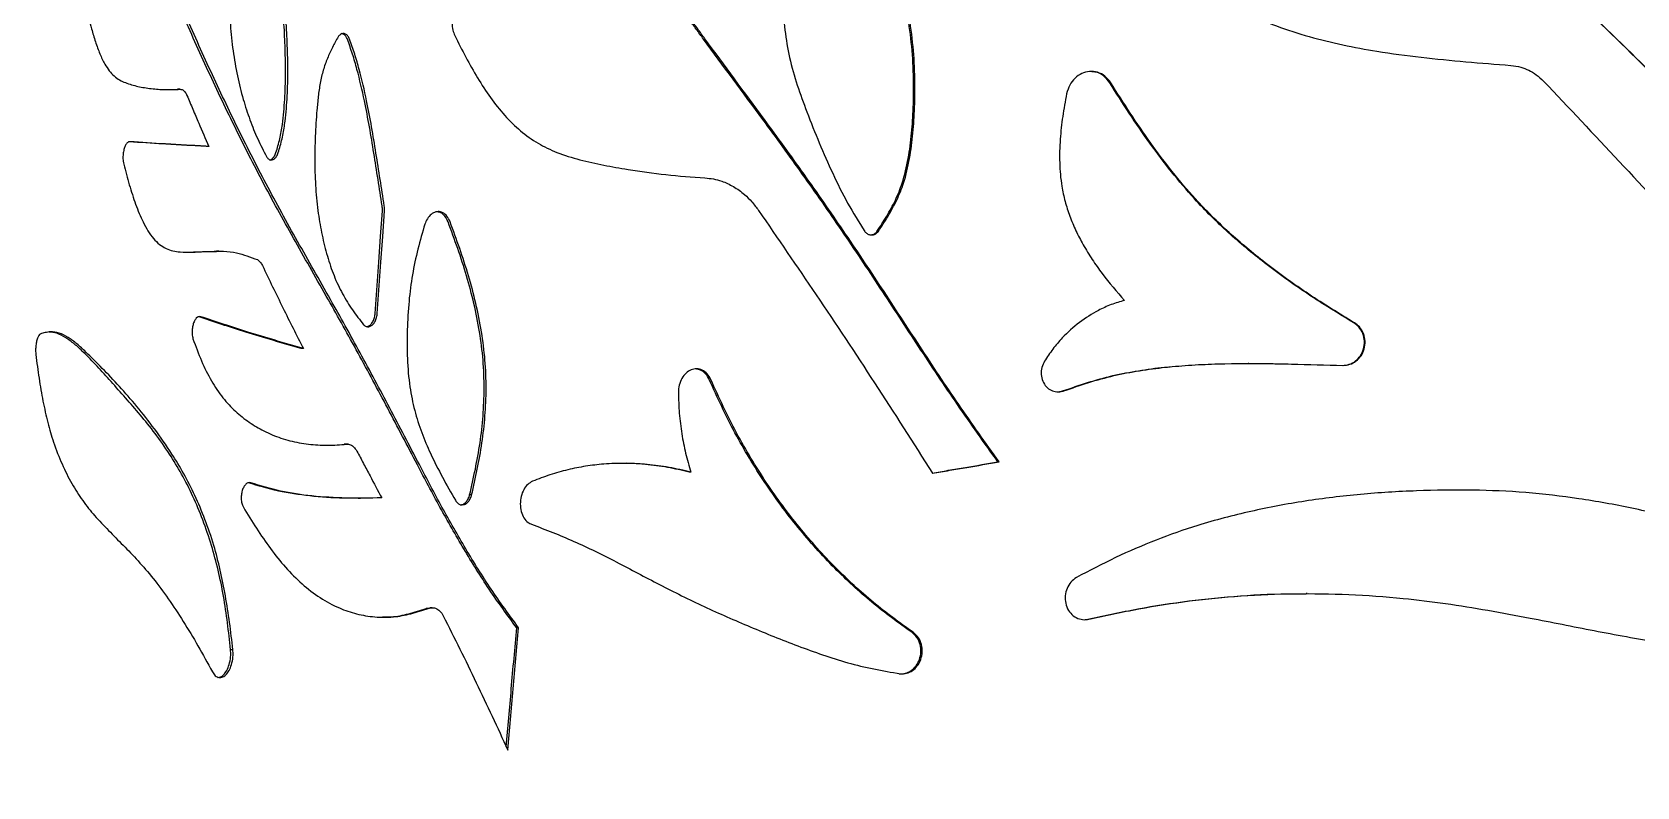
# Model space of a CAD drawing. Header units: millimetres. Extents: x 8 to 867, y 8 to 585.
# Drawn here: x 703.12 to 731.97, y 214.97 to 228.55 of the extents above; entities that cross this region are included whole.
import ezdxf

# ---------------------------------------------------------------- set-up
doc = ezdxf.new("R2010")
doc.units = ezdxf.units.MM
doc.layers.add('HATCH', color=3, linetype='Continuous')
doc.layers.add('OUTLINE', color=7, linetype='Continuous', lineweight=25)

msp = doc.modelspace()

# ---------------------------------------------------------------- hatches: boundary and pattern name
at = {"layer": 'HATCH'}
h = msp.add_hatch(dxfattribs=at)
h.set_pattern_fill('NET', color=256, angle=45, style=0)
edge = h.paths.add_edge_path(flags=0)
edge.add_spline(control_points=[(702.53334, 191.02876), (701.87228, 193.0382), (701.37378, 195.08713), (700.86983, 198.21973), (700.74266, 199.27384), (700.61491, 200.87031), (700.58295, 201.4044), (700.54056, 202.46816), (700.53004, 202.99898), (700.53004, 203.52876)], knot_values=[0, 0, 0, 0, 0.5, 0.5, 0.75, 0.75, 0.875, 0.875, 1, 1, 1, 1], weights=[1, 1, 1, 1, 1, 1, 1, 1, 1, 1], degree=3, periodic=0)
edge.add_line((700.53004, 203.52876), (700.53004, 206.52876))
edge.add_spline(control_points=[(700.53004, 206.52876), (700.53004, 206.97176), (700.54476, 207.85715), (700.58883, 208.74134), (700.61821, 209.18313)], knot_values=[0, 0, 0, 0, 0.5, 1, 1, 1, 1], weights=[1, 1, 1, 1, 1], degree=3, periodic=0)
edge.add_line((700.61821, 209.18313), (703.05964, 245.89283))
edge.add_spline(control_points=[(703.05963, 245.89283), (703.16588, 247.49034), (703.2341, 249.09658), (703.29278, 252.31523), (703.28321, 253.92087), (703.23522, 255.52289)], knot_values=[0, 0, 0, 0, 0.5, 0.5, 1, 1, 1, 1], weights=[1, 1, 1, 1, 1, 1], degree=3, periodic=0)
edge.add_line((703.23522, 255.52289), (700.57488, 344.33463))
edge.add_spline(control_points=[(700.57488, 344.33463), (700.55995, 344.83289), (700.53754, 345.83017), (700.53004, 346.82897), (700.53004, 347.32876)], knot_values=[0, 0, 0, 0, 0.5, 1, 1, 1, 1], weights=[1, 1, 1, 1, 1], degree=3, periodic=0)
edge.add_line((700.53004, 347.32876), (700.53004, 350.32876))
edge.add_spline(control_points=[(700.53004, 350.32876), (700.53004, 350.85589), (700.58334, 351.39131), (700.7921, 352.42719), (700.94642, 352.93052), (701.25336, 353.66342), (701.36894, 353.90498), (701.62235, 354.37282), (701.7603, 354.59971), (702.0586, 355.03948), (702.21977, 355.25328), (702.56041, 355.66111), (702.7397, 355.85516), (702.92772, 356.03961)], knot_values=[0, 0, 0, 0, 0.25, 0.25, 0.5, 0.5, 0.625, 0.625, 0.75, 0.75, 0.875, 0.875, 1, 1, 1, 1], weights=[1, 1, 1, 1, 1, 1, 1, 1, 1, 1, 1, 1, 1, 1], degree=3, periodic=0)
edge.add_line((702.92772, 356.03961), (709.1441, 362.13783))
edge.add_spline(control_points=[(709.14409, 362.13782), (710.45693, 363.42571), (711.57531, 364.94465), (712.41527, 366.5807), (712.84583, 367.41933), (713.20874, 368.29622), (713.49672, 369.19385), (713.7847, 370.09148), (713.9997, 371.01583), (714.13739, 371.94841)], knot_values=[0, 0, 0, 0, 0.00551722, 0.00551722, 0.00551722, 0.00831843, 0.00831843, 0.00831843, 0.01111964, 0.01111964, 0.01111964, 0.01111964], weights=[1, 1, 1, 1, 1, 1, 1, 1, 1, 1], degree=3, periodic=0)
edge.add_spline(control_points=[(714.13739, 371.94841), (714.3676, 373.5076), (714.59781, 375.0668), (714.82802, 376.62599), (716.52327, 388.10771), (718.21851, 399.58943), (719.91377, 411.07115), (720.44345, 414.65857), (720.97313, 418.246), (721.50281, 421.83342)], knot_values=[0.03009029, 0.03009029, 0.03009029, 0.03009029, 0.03481859, 0.03481859, 0.03481859, 0.06963717, 0.06963717, 0.06963717, 0.08051612, 0.08051612, 0.08051612, 0.08051612], weights=[1, 1, 1, 1, 1, 1, 1, 1, 1, 1], degree=3, periodic=0)
edge.add_line((721.50281, 421.83342), (711.96193, 421.83342))
edge.add_arc((711.96193, 418.83342), 3, 90, 179.264724)
edge.add_line((708.96218, 418.87192), (709.02061, 419.26769))
edge.add_arc((711.96193, 418.83342), 2.97321, -8.398774, 171.601226, ccw=False)
edge.add_line((714.90325, 418.39915), (707.94045, 371.24018))
edge.add_arc((701.53667, 372.18567), 6.47321, 314.450441, 351.601226, ccw=False)
edge.add_line((706.0698, 367.56473), (698.70704, 360.34188))
edge.add_arc((708.5299, 350.32876), 14.02679, 134.450441, 180)
edge.add_line((694.5031, 350.32876), (694.5031, 347.32876))
edge.add_arc((800.5299, 347.32876), 106.02679, 180, 181.7157666)
edge.add_line((694.55064, 344.15418), (697.21097, 255.34244))
edge.add_arc((603.2799, 252.52876), 93.97321, -3.8049034, 1.7157666, ccw=False)
edge.add_line((697.04597, 246.29276), (694.60456, 209.58306))
edge.add_arc((740.5299, 206.52876), 46.02679, 176.195097, 180)
edge.add_line((694.5031, 206.52876), (694.5031, 203.52876))
edge.add_arc((929.95048, 203.52876), 235.44738, 180, 183.5384484)
edge.add_line((694.95196, 188.99734), (702.53334, 191.02876))

# ---------------------------------------------------------------- linework, layer by layer
at = {"layer": 'OUTLINE'}
for p, q in [((705.49349, 227.51124), (705.73442, 227.51675)), ((705.77854, 227.51675), (705.73442, 227.51675)), ((705.78713, 227.51715), (705.73585, 227.51715)), ((706.29776, 226.48858), (706.25453, 226.48858)), ((718.33639, 224.95965), (718.3115, 224.95965)), ((706.47951, 224.60345), (706.43673, 224.60345)), ((707.99964, 222.85162), (707.95928, 222.85162)), ((724.99616, 222.58449), (724.98149, 222.58449)), ((721.67233, 222.09126), (721.6526, 222.09126)), ((708.77437, 221.1301), (708.73532, 221.1301)), ((708.80897, 221.13009), (708.77455, 221.13009)), ((720.50709, 220.81326), (720.48567, 220.81326)), ((714.96534, 220.63032), (714.93561, 220.63032)), ((708.98721, 220.16004), (709.02923, 220.16004)), ((711.02355, 220.21826), (710.98793, 220.21826)), ((726.04339, 218.44324), (726.02897, 218.44324)), ((710.2079, 218.17739), (710.27996, 218.18756)), ((710.24454, 218.17739), (710.2079, 218.17739)), ((710.31677, 218.19078), (710.2726, 218.19078)), ((711.86834, 217.82957), (711.83416, 217.82957)), ((722.05676, 217.97723), (722.10227, 217.9842)), ((706.73296, 217.43523), (706.69115, 217.43523))]:
    msp.add_line(p, q, dxfattribs=at)
at = {"layer": 'OUTLINE', "flags": 128}
for points in [[(709.28861, 223.48523), (709.35417, 224.40719), (709.38694, 224.86817), (709.41969, 225.32916)], [(709.32701, 223.48523), (709.39255, 224.40719), (709.4253, 224.86817), (709.45804, 225.32916)]]:
    msp.add_lwpolyline(points, dxfattribs=at)
at = {"layer": 'OUTLINE'}
for points, knots in [([(734.77028, 225.12804), (734.58009, 225.34379), (734.0351, 225.962), (733.09679, 226.9442), (731.87181, 228.17257), (730.52519, 229.45621), (729.07203, 230.80487), (727.61941, 232.13715), (726.18568, 233.46909), (724.77354, 234.80045), (723.37066, 236.11412), (721.98081, 237.40811), (720.70846, 238.57779), (719.55349, 239.6287), (718.51621, 240.56987), (717.49354, 241.49472), (716.48164, 242.40813), (715.4825, 243.30896), (714.49906, 244.19482), (713.53726, 245.06073), (712.9186, 245.61774), (712.60937, 245.89615)], [0, 0, 0, 0, 0.02647875, 0.07587289, 0.12521195, 0.18670984, 0.24824758, 0.30978944, 0.37129327, 0.43281494, 0.49437841, 0.55593432, 0.61744577, 0.66481137, 0.71220126, 0.75958896, 0.80695158, 0.85519983, 0.90348024, 0.9517568, 1, 1, 1, 1]), ([(737.2726, 222.05664), (736.94938, 222.48467), (736.30259, 223.34119), (735.27073, 224.57734), (734.20165, 225.78039), (733.09759, 226.94818), (731.87199, 228.17598), (730.52679, 229.46103), (729.07452, 230.81063), (727.623, 232.14405), (726.19037, 233.47711), (724.77933, 234.80956), (723.37747, 236.12423), (721.98865, 237.41919), (720.71833, 238.58874), (719.56638, 239.63854), (718.53303, 240.57761), (717.51421, 241.50046), (716.50611, 242.4119), (715.51071, 243.31082), (714.53092, 244.19484), (713.57263, 245.05899), (712.95615, 245.61495), (712.64802, 245.89283)], [0, 0, 0, 0, 0.04402205, 0.08809097, 0.13218404, 0.17626853, 0.22030357, 0.27519056, 0.33011297, 0.38503915, 0.43993128, 0.49483962, 0.54978535, 0.60472429, 0.65962346, 0.70176878, 0.74393563, 0.78610046, 0.82824315, 0.87117009, 0.9141255, 0.95707755, 1, 1, 1, 1]), ([(732.09173, 234.82711), (732.02424, 234.6565), (731.88905, 234.31473), (731.73463, 233.78501), (731.62107, 233.2457), (731.55472, 232.65181), (731.54666, 232.00711), (731.59651, 231.31644), (731.70359, 230.63243), (731.85271, 229.99745), (732.03529, 229.41272), (732.24642, 228.87907), (732.49908, 228.36412), (732.77895, 227.89157), (733.09305, 227.47064), (733.42933, 227.09854), (733.67075, 226.86692), (733.79143, 226.75113)], [0, 0, 0, 0, 0.06264769, 0.12550329, 0.18827881, 0.25081719, 0.32954575, 0.40856231, 0.48764824, 0.56647146, 0.63188653, 0.69749688, 0.7630561, 0.82840103, 0.88549882, 0.94276181, 1, 1, 1, 1]), ([(720.48567, 220.81326), (720.24128, 221.15629), (719.75243, 221.84242), (719.05611, 222.89172), (718.37225, 223.94306), (717.68176, 224.97885), (716.97717, 225.98966), (716.14237, 227.13814), (715.49906, 227.99807), (715.06114, 228.59959), (714.88675, 228.84015), (714.41141, 229.50291), (713.65215, 230.58748), (712.69449, 231.9602), (712.08301, 232.83346), (711.79478, 233.24508)], [0, 0, 0, 0, 0.07944846, 0.15891516, 0.23837874, 0.31788204, 0.39740389, 0.47690514, 0.59601631, 0.61090343, 0.62579061, 0.65556518, 0.77467465, 0.89378978, 1, 1, 1, 1]), ([(720.50709, 220.81326), (720.26294, 221.1565), (719.77456, 221.84305), (719.07896, 222.89296), (718.39581, 223.94489), (717.70597, 224.98125), (717.002, 225.99263), (716.16793, 227.14181), (715.52522, 228.00234), (715.08773, 228.60431), (714.91353, 228.84505), (714.43867, 229.50829), (713.68019, 230.59362), (712.72533, 231.96448), (712.11625, 232.83576), (711.83013, 233.24504)], [0, 0, 0, 0, 0.07950297, 0.15902419, 0.23854204, 0.31809994, 0.3976763, 0.47723234, 0.59642495, 0.61132236, 0.62621978, 0.65601445, 0.77520555, 0.89440246, 1, 1, 1, 1]), ([(718.3115, 224.95965), (718.37053, 225.05031), (718.4886, 225.23162), (718.64737, 225.51796), (718.78575, 225.86408), (718.87944, 226.27137), (718.93951, 226.72702), (718.96912, 227.22868), (718.9734, 227.77385), (718.936, 228.35916), (718.85321, 228.93615), (718.72126, 229.48229), (718.54574, 229.99311), (718.34186, 230.47209), (718.10756, 230.93054), (717.83419, 231.39516), (717.51193, 231.8538), (717.2683, 232.15377), (717.14643, 232.30382)], [0, 0, 0, 0, 0.04087082, 0.08174581, 0.12234266, 0.17830698, 0.23456262, 0.29078055, 0.36270472, 0.43491331, 0.50698274, 0.57871729, 0.64487663, 0.71123497, 0.77765145, 0.84389045, 0.92190878, 1, 1, 1, 1]), ([(718.33639, 224.95965), (718.39536, 225.05035), (718.51331, 225.23177), (718.67189, 225.51823), (718.81018, 225.8647), (718.90378, 226.2726), (718.96376, 226.72912), (718.99321, 227.23135), (718.99732, 227.77677), (718.95978, 228.36204), (718.8769, 228.93899), (718.74487, 229.48527), (718.56926, 229.99644), (718.3652, 230.47594), (718.13069, 230.93489), (717.85773, 231.39888), (717.53671, 231.85597), (717.29459, 232.15449), (717.17347, 232.30382)], [0, 0, 0, 0, 0.04088203, 0.0817677, 0.12237558, 0.17845949, 0.23483399, 0.2911717, 0.36311382, 0.43533824, 0.50742474, 0.57917684, 0.64542407, 0.71187061, 0.77837491, 0.84470163, 0.92231465, 1, 1, 1, 1]), ([(711.83416, 217.82957), (711.66708, 218.05815), (711.33276, 218.51554), (710.87921, 219.24652), (710.45121, 219.99643), (710.00185, 220.8494), (709.51588, 221.78324), (708.98334, 222.77637), (708.42674, 223.77472), (707.85265, 224.77646), (707.2841, 225.8103), (706.75293, 226.85612), (706.25416, 227.90949), (705.78362, 228.96101), (705.33995, 230.00471), (704.91786, 231.02877), (704.65818, 231.68882), (704.52835, 232.01885)], [0, 0, 0, 0, 0.04976561, 0.09957959, 0.14943614, 0.19925991, 0.26595671, 0.33266531, 0.39934519, 0.47398306, 0.54862301, 0.62342044, 0.69821905, 0.77354292, 0.84886478, 0.92443286, 1, 1, 1, 1]), ([(711.86834, 217.82957), (711.7014, 218.05834), (711.36734, 218.51609), (710.91426, 219.24763), (710.48671, 219.99807), (710.03786, 220.8516), (709.55239, 221.78598), (709.02033, 222.77966), (708.46448, 223.77817), (707.89145, 224.77978), (707.3242, 225.81316), (706.79428, 226.85851), (706.29666, 227.91138), (705.82719, 228.96238), (705.38453, 230.00557), (704.96337, 231.02916), (704.70427, 231.68895), (704.57472, 232.01885)], [0, 0, 0, 0, 0.049803684, 0.099655533, 0.149550112, 0.199412003, 0.266158932, 0.332917686, 0.39964779, 0.474249034, 0.548852402, 0.623612874, 0.698374335, 0.773659633, 0.848943119, 0.924472109, 1, 1, 1, 1]), ([(716.77021, 232.07241), (716.75801, 231.82334), (716.73361, 231.32515), (716.68028, 230.66163), (716.63635, 230.0808), (716.61337, 229.5824), (716.61286, 229.08089), (716.64909, 228.57953), (716.73323, 228.07721), (716.87157, 227.5866), (717.12977, 226.8915), (717.42553, 226.17973), (717.77566, 225.46261), (717.98561, 225.12755), (718.09062, 224.95997)], [0, 0, 0, 0, 0.098507067, 0.19702847, 0.262740375, 0.328454654, 0.394087793, 0.461104341, 0.528086164, 0.598082474, 0.668162317, 0.833313944, 0.916633951, 1, 1, 1, 1]), ([(706.87669, 230.72376), (706.84993, 230.62812), (706.79631, 230.43646), (706.73907, 230.13291), (706.69512, 229.79959), (706.67037, 229.43801), (706.66647, 229.05388), (706.68484, 228.64117), (706.73066, 228.20591), (706.80891, 227.75682), (706.9115, 227.34218), (707.03524, 226.96424), (707.17428, 226.61893), (707.28281, 226.4102), (707.33703, 226.30592)], [0, 0, 0, 0, 0.06343028, 0.1271133, 0.19060274, 0.26885852, 0.34740745, 0.42577274, 0.52530479, 0.62518229, 0.72479152, 0.81645239, 0.90830193, 1, 1, 1, 1]), ([(707.50717, 226.37857), (707.53151, 226.46001), (707.58022, 226.62301), (707.63401, 226.94645), (707.66946, 227.33733), (707.68252, 227.79223), (707.67317, 228.24413), (707.65689, 228.61885), (707.63504, 228.91588), (707.6043, 229.13215), (707.55377, 229.34926), (707.48002, 229.55762), (707.39332, 229.77687), (707.30839, 230.0092), (707.25042, 230.23685), (707.2233, 230.44451), (707.22136, 230.56145), (707.22039, 230.61992)], [0, 0, 0, 0, 0.05846331, 0.11700277, 0.21670889, 0.31691288, 0.4175852, 0.51793186, 0.56831236, 0.61877814, 0.66894646, 0.72891247, 0.78898142, 0.85572177, 0.92214432, 0.96107875, 1, 1, 1, 1]), ([(707.5485, 226.37857), (707.57281, 226.46003), (707.62147, 226.62306), (707.6753, 226.94722), (707.71088, 227.33951), (707.72407, 227.79656), (707.71457, 228.25054), (707.69795, 228.62693), (707.67536, 228.92512), (707.64379, 229.14201), (707.59265, 229.35739), (707.51974, 229.56291), (707.43821, 229.77037), (707.36021, 229.9817), (707.3016, 230.19446), (707.26728, 230.40966), (707.2641, 230.54986), (707.26251, 230.61992)], [0, 0, 0, 0, 0.05847247, 0.11701984, 0.21721507, 0.31791015, 0.41906806, 0.51989639, 0.57052205, 0.62123815, 0.67165649, 0.73041233, 0.78941224, 0.84816804, 0.9065906, 0.9533193, 1, 1, 1, 1]), ([(723.21104, 230.62525), (723.27615, 230.49778), (723.40641, 230.24273), (723.64011, 229.88511), (723.91731, 229.57104), (724.23381, 229.30993), (724.56958, 229.08418), (724.98717, 228.85945), (725.48993, 228.64735), (726.07873, 228.4576), (726.68305, 228.31042), (727.35462, 228.1863), (728.09309, 228.08738), (728.89706, 228.01019), (729.43708, 227.96771), (729.70707, 227.94647)], [0, 0, 0, 0, 0.05771974, 0.11549331, 0.17287337, 0.22827031, 0.28384101, 0.33931838, 0.42337861, 0.50770283, 0.59218565, 0.67646331, 0.78426079, 0.89213732, 1, 1, 1, 1]), ([(704.01914, 229.34339), (704.04622, 229.21835), (704.10039, 228.9683), (704.18036, 228.64136), (704.2599, 228.36868), (704.33841, 228.15196), (704.42207, 227.97704), (704.509, 227.84527), (704.59742, 227.74947), (704.69462, 227.68163), (704.83612, 227.6161), (705.02469, 227.56503), (705.26443, 227.52509), (705.5148, 227.50564), (705.69061, 227.51305), (705.77854, 227.51675)], [0, 0, 0, 0, 0.09230139, 0.18456881, 0.24743747, 0.310365, 0.37304036, 0.42153743, 0.47001885, 0.52074905, 0.57152789, 0.6780397, 0.78462296, 0.89229238, 1, 1, 1, 1]), ([(711.0517, 229.13745), (711.02345, 229.14824), (710.96691, 229.16982), (710.8772, 229.14703), (710.796, 229.08564), (710.72939, 228.98842), (710.68388, 228.86236), (710.66677, 228.71944), (710.67969, 228.5856), (710.70842, 228.51363), (710.72082, 228.48259)], [0, 0, 0, 0, 0.12197187, 0.24407064, 0.36402534, 0.48816362, 0.61816275, 0.75451809, 0.89413404, 1, 1, 1, 1]), ([(708.83149, 228.41543), (708.82177, 228.43654), (708.80233, 228.47879), (708.75826, 228.51481), (708.71031, 228.52352), (708.66262, 228.506), (708.63601, 228.4762), (708.62269, 228.46128)], [0, 0, 0, 0, 0.20779164, 0.41591768, 0.6150134, 0.80728523, 1, 1, 1, 1]), ([(708.79195, 228.41543), (708.7822, 228.43638), (708.76268, 228.47832), (708.72135, 228.51442), (708.69158, 228.5166), (708.67852, 228.51756)], [0, 0, 0, 0, 0.35915571, 0.71886911, 1, 1, 1, 1]), ([(708.62269, 228.46128), (708.58927, 228.39841), (708.52244, 228.27268), (708.42954, 228.07562), (708.35134, 227.86099), (708.29848, 227.62711), (708.26474, 227.38502), (708.23537, 227.06571), (708.20967, 226.66998), (708.20053, 226.1994), (708.21644, 225.73338), (708.2603, 225.2942), (708.33176, 224.8867), (708.42642, 224.51292), (708.54553, 224.15652), (708.69824, 223.83176), (708.87991, 223.54195), (709.01454, 223.36825), (709.08183, 223.28143)], [0, 0, 0, 0, 0.04093713, 0.08185832, 0.12249638, 0.16388393, 0.20558265, 0.24727566, 0.32732812, 0.40768504, 0.48785259, 0.56764642, 0.63882741, 0.71020158, 0.78137277, 0.85399694, 0.92701982, 1, 1, 1, 1]), ([(709.41574, 225.41978), (709.36633, 225.73637), (709.29221, 226.21126), (709.18889, 226.84152), (709.09307, 227.34713), (708.99072, 227.78416), (708.8846, 228.15137), (708.82283, 228.32742), (708.79195, 228.41543)], [0, 0, 0, 0, 0.30687412, 0.46031595, 0.61391731, 0.80600142, 0.90300867, 1, 1, 1, 1]), ([(709.45411, 225.41978), (709.40479, 225.73642), (709.3308, 226.21137), (709.22767, 226.84173), (709.13204, 227.34732), (709.02988, 227.78429), (708.92398, 228.15141), (708.86232, 228.32743), (708.83149, 228.41543)], [0, 0, 0, 0, 0.306943068, 0.460419696, 0.614056649, 0.806073127, 0.903044508, 1, 1, 1, 1]), ([(710.72082, 228.48259), (710.78633, 228.35295), (710.91748, 228.09342), (711.12886, 227.71765), (711.35913, 227.36279), (711.61334, 227.03842), (711.89904, 226.76116), (712.21365, 226.53745), (712.57165, 226.36445), (712.96842, 226.24308), (713.39683, 226.14978), (713.91096, 226.05965), (714.51424, 225.97371), (714.98366, 225.93881), (715.21839, 225.92136)], [0, 0, 0, 0, 0.07156066, 0.14325153, 0.21475195, 0.28605241, 0.357283, 0.42879901, 0.50002493, 0.58258776, 0.66530508, 0.74802294, 0.87400221, 1, 1, 1, 1]), ([(729.70707, 227.94647), (729.76707, 227.9381), (729.87749, 227.9227), (730.02996, 227.8615), (730.17105, 227.77937), (730.25256, 227.70244), (730.29592, 227.66151)], [0, 0, 0, 0, 0.27123433, 0.49913002, 0.7335606, 1, 1, 1, 1]), ([(722.51309, 227.63452), (722.48117, 227.67639), (722.41723, 227.76024), (722.27891, 227.83007), (722.1319, 227.84659), (721.98959, 227.80825), (721.86616, 227.72236), (721.7669, 227.59513), (721.73631, 227.48951), (721.7206, 227.43526)], [0, 0, 0, 0, 0.14602844, 0.29244073, 0.43366066, 0.56925807, 0.70735221, 0.84966212, 1, 1, 1, 1]), ([(722.49443, 227.63452), (722.46242, 227.67606), (722.39833, 227.75923), (722.26982, 227.82888), (722.18086, 227.83242), (722.14259, 227.83394)], [0, 0, 0, 0, 0.36237896, 0.72570337, 1, 1, 1, 1]), ([(726.88284, 223.31441), (726.60693, 223.48321), (726.05428, 223.82133), (725.30031, 224.3635), (724.61623, 224.93294), (724.0606, 225.48443), (723.59853, 226.03007), (723.20979, 226.54765), (722.84399, 227.0848), (722.61096, 227.45127), (722.49443, 227.63452)], [0, 0, 0, 0, 0.15476452, 0.31000126, 0.4464761, 0.58382968, 0.6873983, 0.79099436, 0.8954881, 1, 1, 1, 1]), ([(726.89473, 223.31441), (726.61894, 223.48341), (726.06651, 223.82191), (725.31329, 224.3645), (724.63031, 224.93411), (724.0759, 225.48544), (723.61482, 226.03086), (723.22692, 226.54824), (722.8619, 227.08511), (722.62937, 227.45137), (722.51309, 227.63452)], [0, 0, 0, 0, 0.1548911, 0.31025584, 0.44665745, 0.58393808, 0.68747969, 0.79105104, 0.89551567, 1, 1, 1, 1]), ([(730.29592, 227.66151), (730.74965, 227.18104), (731.65713, 226.2201), (732.97094, 224.80066), (734.24261, 223.41483), (735.06297, 222.51447), (735.47327, 222.06414)], [0, 0, 0, 0, 0.261212037, 0.522421774, 0.761134807, 1, 1, 1, 1]), ([(705.77854, 227.51675), (705.79192, 227.51613), (705.82475, 227.5146), (705.87075, 227.47755), (705.89565, 227.42834), (705.90707, 227.40578)], [0, 0, 0, 0, 0.27150449, 0.66610596, 1, 1, 1, 1]), ([(705.90707, 227.40578), (705.94187, 227.32319), (706.01149, 227.15802), (706.14118, 226.85255), (706.23742, 226.62884), (706.29776, 226.48858)], [0, 0, 0, 0, 0.27167779, 0.54335979, 1, 1, 1, 1]), ([(721.7206, 227.43526), (721.69544, 227.29999), (721.64515, 227.02951), (721.59941, 226.61453), (721.58719, 226.19338), (721.62016, 225.81759), (721.68923, 225.49849), (721.7747, 225.23099), (721.88464, 224.97106), (722.01987, 224.71008), (722.17831, 224.45246), (722.41864, 224.11084), (722.6231, 223.87465), (722.75998, 223.71653)], [0, 0, 0, 0, 0.09986304, 0.19968107, 0.30280543, 0.40578538, 0.47413796, 0.5425057, 0.61335222, 0.68422196, 0.76265721, 0.84111328, 1, 1, 1, 1]), ([(704.87537, 226.57343), (704.86413, 226.5714), (704.84165, 226.56733), (704.80951, 226.52841), (704.78269, 226.46969), (704.76354, 226.39361), (704.75477, 226.30816), (704.75705, 226.22968), (704.7656, 226.18723), (704.76917, 226.1695)], [0, 0, 0, 0, 0.14171559, 0.28337732, 0.42694754, 0.57488478, 0.72910297, 0.88685264, 1, 1, 1, 1]), ([(706.25453, 226.48858), (706.12114, 226.49597), (705.85437, 226.51076), (705.38322, 226.53825), (705.06775, 226.55834), (704.86841, 226.57103)], [0, 0, 0, 0, 0.26907672, 0.53815239, 1, 1, 1, 1]), ([(706.29776, 226.48858), (706.16437, 226.49598), (705.89758, 226.51079), (705.41374, 226.53909), (705.08651, 226.55996), (704.87537, 226.57343)], [0, 0, 0, 0, 0.26185655, 0.52371253, 1, 1, 1, 1]), ([(707.33703, 226.30592), (707.34811, 226.28974), (707.37029, 226.25737), (707.41383, 226.2398), (707.45853, 226.24861), (707.50011, 226.28318), (707.53015, 226.33021), (707.54359, 226.36564), (707.5485, 226.37857)], [0, 0, 0, 0, 0.18336998, 0.36699752, 0.54425375, 0.71936066, 0.89754126, 1, 1, 1, 1]), ([(707.41692, 226.25305), (707.43087, 226.26271), (707.459, 226.28218), (707.48888, 226.33058), (707.50231, 226.36581), (707.50717, 226.37857)], [0, 0, 0, 0, 0.38544193, 0.77737865, 1, 1, 1, 1]), ([(704.76917, 226.1695), (704.80219, 226.04545), (704.86822, 225.79733), (704.98091, 225.44354), (705.09428, 225.16652), (705.20403, 224.96589), (705.30222, 224.82838), (705.41066, 224.72033), (705.52897, 224.64853), (705.65386, 224.60606), (705.81049, 224.58461), (705.99969, 224.58555), (706.18512, 224.59479), (706.37376, 224.60198), (706.56545, 224.60685), (706.7834, 224.58347), (706.98466, 224.52206), (707.10959, 224.47508), (707.17208, 224.45159)], [0, 0, 0, 0, 0.082143152, 0.164289272, 0.246109795, 0.293402252, 0.340800018, 0.38798249, 0.435208142, 0.482630395, 0.529990484, 0.607001643, 0.684042721, 0.722513521, 0.799640435, 0.876669756, 0.938317042, 1, 1, 1, 1]), ([(715.21839, 225.92136), (715.26887, 225.91677), (715.3705, 225.90752), (715.54356, 225.8597), (715.73514, 225.77213), (715.91607, 225.64108), (716.0666, 225.49395), (716.14385, 225.38988), (716.18276, 225.33745)], [0, 0, 0, 0, 0.13680452, 0.27542904, 0.47913775, 0.6887164, 0.84319047, 1, 1, 1, 1]), ([(709.41969, 225.32916), (709.4201, 225.3371), (709.42092, 225.35299), (709.42033, 225.38357), (709.41755, 225.40551), (709.41574, 225.41978)], [0, 0, 0, 0, 0.25908177, 0.51810976, 1, 1, 1, 1]), ([(709.45804, 225.32916), (709.45845, 225.3371), (709.45927, 225.35299), (709.45869, 225.38357), (709.45591, 225.40551), (709.45411, 225.41978)], [0, 0, 0, 0, 0.2590918, 0.51812764, 1, 1, 1, 1]), ([(716.18276, 225.33745), (716.52735, 224.83363), (717.22447, 223.81435), (718.27243, 222.24034), (718.96288, 221.15304), (719.30832, 220.60905)], [0, 0, 0, 0, 0.32814921, 0.66386828, 1, 1, 1, 1]), ([(710.1837, 225.09284), (710.14044, 224.9432), (710.05388, 224.64378), (709.95367, 224.18071), (709.89098, 223.69253), (709.86314, 223.18721), (709.86245, 222.66922), (709.90289, 222.18045), (709.99391, 221.73505), (710.12225, 221.33718), (710.29184, 220.93767), (710.49795, 220.53623), (710.65372, 220.26051), (710.73163, 220.12261)], [0, 0, 0, 0, 0.08747221, 0.17503062, 0.26216614, 0.35744823, 0.45285035, 0.54774441, 0.63067201, 0.71413173, 0.79744552, 0.89869658, 1, 1, 1, 1]), ([(710.63601, 225.13439), (710.6192, 225.16964), (710.58556, 225.2402), (710.50758, 225.30343), (710.42148, 225.32355), (710.33592, 225.29898), (710.25945, 225.23507), (710.21028, 225.15918), (710.18948, 225.10726), (710.1837, 225.09284)], [0, 0, 0, 0, 0.16236845, 0.32494758, 0.48173625, 0.63289885, 0.78390296, 0.93996548, 1, 1, 1, 1]), ([(710.59945, 225.13439), (710.5826, 225.16944), (710.54887, 225.23958), (710.47277, 225.30439), (710.41611, 225.31141), (710.38932, 225.31473)], [0, 0, 0, 0, 0.344916585, 0.690265539, 1, 1, 1, 1]), ([(710.98793, 220.21826), (711.02333, 220.37283), (711.09408, 220.68181), (711.18117, 221.15597), (711.23412, 221.64076), (711.25585, 222.141), (711.23599, 222.64791), (711.17174, 223.16095), (711.06894, 223.66548), (710.93522, 224.16601), (710.77609, 224.65492), (710.65839, 224.97443), (710.59945, 225.13439)], [0, 0, 0, 0, 0.09242218, 0.18475054, 0.27926239, 0.37376099, 0.47395821, 0.57419495, 0.67889927, 0.78365481, 0.89168535, 1, 1, 1, 1]), ([(711.02355, 220.21826), (711.0589, 220.37284), (711.12958, 220.68185), (711.21656, 221.15603), (711.26947, 221.6408), (711.2912, 222.14126), (711.27136, 222.64864), (711.20706, 223.16241), (711.10418, 223.66766), (710.97056, 224.16813), (710.81184, 224.65628), (710.69467, 224.97488), (710.63601, 225.13439)], [0, 0, 0, 0, 0.09243514, 0.18477667, 0.27929696, 0.37380366, 0.47415359, 0.57454592, 0.67940935, 0.78432319, 0.89202195, 1, 1, 1, 1]), ([(718.09062, 224.95997), (718.10363, 224.9452), (718.12967, 224.91563), (718.18253, 224.89454), (718.23771, 224.89444), (718.29263, 224.91491), (718.32149, 224.94441), (718.33639, 224.95965)], [0, 0, 0, 0, 0.19995759, 0.40022384, 0.59474626, 0.79070718, 1, 1, 1, 1]), ([(718.2126, 224.89784), (718.23062, 224.90314), (718.26784, 224.91409), (718.29665, 224.94415), (718.3115, 224.95965)], [0, 0, 0, 0, 0.48419984, 1, 1, 1, 1]), ([(705.97018, 224.5877), (706.0409, 224.59039), (706.14869, 224.5945), (706.30465, 224.60179), (706.38998, 224.60132), (706.43673, 224.60107)], [0, 0, 0, 0, 0.46311699, 0.70593622, 1, 1, 1, 1]), ([(707.17208, 224.45159), (707.18146, 224.44591), (707.20024, 224.43457), (707.23255, 224.40198), (707.25154, 224.36772), (707.26363, 224.34592)], [0, 0, 0, 0, 0.266714, 0.53348916, 1, 1, 1, 1]), ([(707.26363, 224.34592), (707.32415, 224.21905), (707.44519, 223.96533), (707.68835, 223.46715), (707.87604, 223.09602), (707.99964, 222.85162)], [0, 0, 0, 0, 0.25454022, 0.5090795, 1, 1, 1, 1]), ([(722.75998, 223.71653), (722.68008, 223.69368), (722.51925, 223.64767), (722.24496, 223.52187), (721.94267, 223.32982), (721.67469, 223.08595), (721.46875, 222.84613), (721.37126, 222.69877), (721.32226, 222.6247)], [0, 0, 0, 0, 0.13750459, 0.27681599, 0.49528019, 0.71997844, 0.85925096, 1, 1, 1, 1]), ([(706.15364, 223.42535), (706.14038, 223.42705), (706.11385, 223.43043), (706.07402, 223.40188), (706.03947, 223.35164), (706.01318, 223.28173), (705.9986, 223.1995), (705.99659, 223.10935), (706.00834, 223.05627), (706.01449, 223.02847)], [0, 0, 0, 0, 0.13504234, 0.27005877, 0.40625171, 0.54550222, 0.68946576, 0.83739888, 1, 1, 1, 1]), ([(707.95928, 222.85162), (707.78871, 222.90122), (707.44757, 223.00043), (706.81954, 223.19163), (706.38968, 223.33331), (706.11045, 223.42535)], [0, 0, 0, 0, 0.25948441, 0.51896913, 1, 1, 1, 1]), ([(707.99964, 222.85162), (707.82908, 222.90129), (707.48797, 223.00064), (706.86095, 223.19185), (706.43199, 223.33346), (706.15364, 223.42535)], [0, 0, 0, 0, 0.25986509, 0.51973039, 1, 1, 1, 1]), ([(709.08183, 223.28143), (709.09631, 223.26914), (709.1253, 223.24456), (709.17693, 223.24048), (709.22701, 223.26212), (709.27136, 223.30808), (709.30553, 223.37392), (709.32213, 223.43672), (709.32596, 223.47481), (709.32701, 223.48523)], [0, 0, 0, 0, 0.1562904, 0.31272648, 0.46570661, 0.61816861, 0.77497694, 0.93844771, 1, 1, 1, 1]), ([(709.14592, 223.24805), (709.16013, 223.25278), (709.19097, 223.26303), (709.23304, 223.3088), (709.26728, 223.37423), (709.28377, 223.43709), (709.28758, 223.47499), (709.28861, 223.48523)], [0, 0, 0, 0, 0.196538098, 0.426583151, 0.662927639, 0.909005767, 1, 1, 1, 1]), ([(726.67772, 222.55007), (726.71976, 222.55341), (726.80384, 222.56011), (726.91796, 222.62404), (727.00817, 222.72049), (727.06558, 222.84483), (727.08187, 222.98516), (727.05197, 223.12428), (726.98297, 223.24153), (726.91418, 223.2916), (726.88284, 223.31441)], [0, 0, 0, 0, 0.12117939, 0.24235266, 0.36421599, 0.49077035, 0.62159877, 0.75530408, 0.88852614, 1, 1, 1, 1]), ([(726.6899, 222.55007), (726.73183, 222.55341), (726.81568, 222.56008), (726.92951, 222.62385), (727.01958, 222.72008), (727.07703, 222.84428), (727.0935, 222.98464), (727.06375, 223.12396), (726.99484, 223.24142), (726.92605, 223.29158), (726.89473, 223.31441)], [0, 0, 0, 0, 0.12092241, 0.24184084, 0.36352331, 0.49005002, 0.62103209, 0.75500014, 0.8884753, 1, 1, 1, 1]), ([(703.26787, 223.1141), (703.25902, 223.10706), (703.24132, 223.09297), (703.21761, 223.03996), (703.19912, 222.96986), (703.18773, 222.88737), (703.18467, 222.81017), (703.18775, 222.76603), (703.18899, 222.74831)], [0, 0, 0, 0, 0.17280641, 0.34566818, 0.51807722, 0.69539525, 0.87767994, 1, 1, 1, 1]), ([(706.73296, 217.43523), (706.71383, 217.59871), (706.67553, 217.92609), (706.60108, 218.40625), (706.50906, 218.87174), (706.38807, 219.33453), (706.23365, 219.7832), (706.0506, 220.21448), (705.85039, 220.60752), (705.60634, 221.01028), (705.32276, 221.41404), (705.00615, 221.81698), (704.69149, 222.17683), (704.38357, 222.49937), (704.13097, 222.75143), (703.92856, 222.94044), (703.76886, 223.05965), (703.60966, 223.13906), (703.47262, 223.16021), (703.35856, 223.14045), (703.29811, 223.12288), (703.26787, 223.1141)], [0, 0, 0, 0, 0.04646789, 0.09305383, 0.1395163, 0.18581546, 0.23882274, 0.2920786, 0.34540795, 0.39851525, 0.47458043, 0.550813, 0.62720707, 0.70363088, 0.7798562, 0.82231458, 0.86493055, 0.90736772, 0.94958094, 0.97478444, 1, 1, 1, 1]), ([(706.69115, 217.43523), (706.67315, 217.5976), (706.63718, 217.92217), (706.56796, 218.40393), (706.47067, 218.86792), (706.3463, 219.32841), (706.1948, 219.77543), (706.01388, 220.20563), (705.81217, 220.59955), (705.5832, 220.97785), (705.333, 221.33192), (705.06717, 221.6646), (704.80099, 221.9674), (704.5415, 222.25964), (704.28883, 222.53998), (704.07101, 222.76609), (703.88426, 222.937), (703.72456, 223.05206), (703.57188, 223.13638), (703.4722, 223.14514), (703.42609, 223.14919)], [0, 0, 0, 0, 0.04871499, 0.09738081, 0.14712309, 0.19687624, 0.25208726, 0.30730251, 0.364609, 0.42193383, 0.48865842, 0.55548243, 0.62228402, 0.69023913, 0.75819994, 0.82611833, 0.87058365, 0.91503565, 0.96069726, 1, 1, 1, 1]), ([(706.01449, 223.02847), (706.0637, 222.89406), (706.16223, 222.62499), (706.34101, 222.26558), (706.54617, 221.96072), (706.77659, 221.71809), (707.02302, 221.52067), (707.29581, 221.35908), (707.59484, 221.23464), (707.91958, 221.15126), (708.25706, 221.11037), (708.54394, 221.11295), (708.71823, 221.12592), (708.77437, 221.1301)], [0, 0, 0, 0, 0.09343462, 0.18705153, 0.2801885, 0.37026097, 0.46059397, 0.55077666, 0.65097148, 0.75150448, 0.85209131, 0.95236091, 1, 1, 1, 1]), ([(703.18899, 222.74831), (703.20731, 222.60355), (703.244, 222.31355), (703.31561, 221.90325), (703.40146, 221.51707), (703.51363, 221.13505), (703.65702, 220.76856), (703.83279, 220.41894), (704.02883, 220.11078), (704.25033, 219.83515), (704.49558, 219.57965), (704.75845, 219.31625), (705.02805, 219.03786), (705.30104, 218.7213), (705.57209, 218.35494), (705.84137, 217.94805), (706.10571, 217.51005), (706.27709, 217.19528), (706.36271, 217.03802)], [0, 0, 0, 0, 0.04975319, 0.09966836, 0.14950744, 0.19915722, 0.26146906, 0.3240027, 0.38662864, 0.44906677, 0.51695789, 0.58490006, 0.65275744, 0.72053274, 0.79031045, 0.86021348, 0.93016159, 1, 1, 1, 1]), ([(715.32616, 222.29321), (715.30626, 222.33001), (715.26642, 222.40369), (715.17316, 222.47137), (715.06985, 222.4955), (714.96698, 222.47488), (714.874, 222.41384), (714.79973, 222.31819), (714.74914, 222.19627), (714.74343, 222.10691), (714.74055, 222.06191)], [0, 0, 0, 0, 0.12920767, 0.25870307, 0.38142218, 0.50164255, 0.62149787, 0.74420859, 0.87121208, 1, 1, 1, 1]), ([(715.29688, 222.29321), (715.2769, 222.3297), (715.2369, 222.40274), (715.15251, 222.46858), (715.09195, 222.47788), (715.06737, 222.48165)], [0, 0, 0, 0, 0.37225821, 0.74531902, 1, 1, 1, 1]), ([(721.32226, 222.6247), (721.30417, 222.5877), (721.26803, 222.51375), (721.25916, 222.38633), (721.28604, 222.26452), (721.34997, 222.16323), (721.43952, 222.09604), (721.54246, 222.06688), (721.62259, 222.07379), (721.6642, 222.08841), (721.67233, 222.09126)], [0, 0, 0, 0, 0.14202519, 0.28388863, 0.42969333, 0.57170456, 0.70562974, 0.83710103, 0.96818417, 1, 1, 1, 1]), ([(721.6526, 222.09126), (721.80021, 222.14243), (722.09532, 222.24472), (722.54826, 222.37207), (723.01142, 222.45578), (723.35612, 222.50739), (723.54814, 222.52021), (723.58226, 222.52248)], [0, 0, 0, 0, 0.23712597, 0.47407371, 0.71135473, 0.94870209, 1, 1, 1, 1]), ([(721.67233, 222.09126), (721.81991, 222.14253), (722.11498, 222.24504), (722.568, 222.37189), (723.03076, 222.45796), (723.49878, 222.51895), (723.97069, 222.55878), (724.60343, 222.5864), (725.12137, 222.58638), (725.56129, 222.57846), (725.98927, 222.56885), (726.3799, 222.55838), (726.6899, 222.55007)], [0, 0, 0, 0, 0.09375118, 0.1874317, 0.28124335, 0.37508186, 0.46879118, 0.56250845, 0.74980487, 0.77320859, 0.82001658, 1, 1, 1, 1]), ([(718.93835, 217.74747), (718.81602, 217.83468), (718.5714, 218.00907), (718.21618, 218.2866), (717.87621, 218.58549), (717.53969, 218.90887), (717.20944, 219.25795), (716.88667, 219.63485), (716.58061, 220.02975), (716.28918, 220.44537), (716.01403, 220.88028), (715.75386, 221.33417), (715.516, 221.80677), (715.36993, 222.13105), (715.29688, 222.29321)], [0, 0, 0, 0, 0.07741372, 0.15480471, 0.23268157, 0.31056127, 0.39496654, 0.47937248, 0.564472, 0.64957209, 0.7368155, 0.82405886, 0.91201396, 1, 1, 1, 1]), ([(718.96194, 217.74747), (718.83967, 217.83478), (718.59516, 218.00935), (718.24013, 218.2872), (717.9004, 218.58643), (717.56425, 218.91005), (717.23454, 219.25925), (716.91241, 219.63609), (716.60699, 220.03092), (716.31618, 220.44641), (716.04164, 220.88114), (715.78207, 221.33479), (715.54477, 221.80711), (715.39904, 222.13116), (715.32616, 222.29321)], [0, 0, 0, 0, 0.07747082, 0.1549187, 0.23285504, 0.310794, 0.39517271, 0.4795514, 0.56462392, 0.64969742, 0.73691007, 0.82412276, 0.91204659, 1, 1, 1, 1]), ([(714.74055, 222.06191), (714.74444, 221.93693), (714.7522, 221.68697), (714.79797, 221.3222), (714.86605, 220.96772), (714.93215, 220.74307), (714.96534, 220.63032)], [0, 0, 0, 0, 0.25393637, 0.5078863, 0.75299718, 1, 1, 1, 1]), ([(721.55073, 222.07587), (721.57666, 222.07605), (721.61135, 222.07629), (721.64429, 222.08824), (721.6526, 222.09126)], [0, 0, 0, 0, 0.74767215, 1, 1, 1, 1]), ([(708.77437, 221.1301), (708.79241, 221.13018), (708.8368, 221.13038), (708.90536, 221.09272), (708.94301, 221.03556), (708.96217, 221.00646)], [0, 0, 0, 0, 0.25155879, 0.61910433, 1, 1, 1, 1]), ([(708.96217, 221.00646), (709.00128, 220.93268), (709.07948, 220.7851), (709.22792, 220.50538), (709.3377, 220.29843), (709.40795, 220.16599)], [0, 0, 0, 0, 0.26473413, 0.52947083, 1, 1, 1, 1]), ([(714.96534, 220.63032), (714.83475, 220.66024), (714.57308, 220.72021), (714.18032, 220.77178), (713.78844, 220.79292), (713.41927, 220.78016), (713.07338, 220.73922), (712.75023, 220.67463), (712.43085, 220.58587), (712.22293, 220.50536), (712.11896, 220.4651)], [0, 0, 0, 0, 0.1343735, 0.26926626, 0.40365421, 0.53866481, 0.65315466, 0.76764406, 0.88382069, 1, 1, 1, 1]), ([(714.93561, 220.63032), (714.805, 220.66039), (714.54328, 220.72064), (714.15081, 220.76948), (713.87419, 220.79167), (713.73043, 220.78619), (713.71576, 220.78563)], [0, 0, 0, 0, 0.32075621, 0.64274128, 0.96353011, 1, 1, 1, 1]), ([(719.30603, 220.61263), (719.40146, 220.629), (719.59929, 220.66292), (719.99161, 220.72979), (720.29062, 220.78031), (720.48567, 220.81326)], [0, 0, 0, 0, 0.24473699, 0.50733757, 1, 1, 1, 1]), ([(719.30832, 220.60905), (719.41071, 220.62663), (719.6155, 220.66179), (720.01422, 220.72987), (720.31264, 220.78036), (720.50709, 220.81326)], [0, 0, 0, 0, 0.25836915, 0.51673867, 1, 1, 1, 1]), ([(707.0553, 220.43785), (707.04043, 220.44013), (707.01067, 220.44469), (706.96598, 220.41711), (706.92738, 220.36725), (706.89845, 220.29762), (706.88213, 220.21539), (706.88128, 220.12918), (706.89461, 220.05349), (706.91246, 220.01635), (706.92028, 220.00007)], [0, 0, 0, 0, 0.12421852, 0.24845991, 0.37270621, 0.49857769, 0.62804991, 0.76075625, 0.89513455, 1, 1, 1, 1]), ([(708.76553, 220.16329), (708.75357, 220.16322), (708.52796, 220.16191), (708.12016, 220.19487), (707.54293, 220.27509), (707.19041, 220.38351), (707.01373, 220.43785)], [0, 0, 0, 0, 0.018744669, 0.353599361, 0.676013559, 1, 1, 1, 1]), ([(709.40795, 220.16599), (709.19273, 220.16229), (708.76226, 220.15489), (708.15744, 220.19284), (707.58321, 220.27583), (707.23156, 220.38376), (707.0553, 220.43785)], [0, 0, 0, 0, 0.25478341, 0.5095973, 0.75420199, 1, 1, 1, 1]), ([(712.11896, 220.4651), (712.08873, 220.44809), (712.02829, 220.41407), (711.95737, 220.31575), (711.91021, 220.19399), (711.89322, 220.05657), (711.91007, 219.91961), (711.95982, 219.80191), (712.0288, 219.72396), (712.08147, 219.70108), (712.10297, 219.69175)], [0, 0, 0, 0, 0.12526627, 0.25043348, 0.37824937, 0.51053469, 0.64440966, 0.77887274, 0.90977843, 1, 1, 1, 1]), ([(710.73163, 220.12261), (710.74501, 220.10356), (710.77179, 220.06544), (710.82662, 220.03886), (710.88377, 220.04013), (710.93792, 220.0683), (710.98394, 220.11972), (711.01087, 220.17411), (711.02089, 220.20902), (711.02355, 220.21826)], [0, 0, 0, 0, 0.16209955, 0.32447995, 0.47966154, 0.63113854, 0.78457318, 0.94295947, 1, 1, 1, 1]), ([(710.8172, 220.04394), (710.82755, 220.04343), (710.85616, 220.04202), (710.90237, 220.0692), (710.94846, 220.11976), (710.97533, 220.17438), (710.98532, 220.20917), (710.98793, 220.21826)], [0, 0, 0, 0, 0.14197117, 0.39241915, 0.6459792, 0.90745929, 1, 1, 1, 1]), ([(737.32122, 217.65626), (737.11827, 217.80977), (736.71174, 218.11726), (736.05692, 218.51455), (735.37681, 218.86581), (734.60818, 219.18724), (733.75725, 219.48443), (732.82765, 219.76261), (731.8842, 219.98923), (730.93236, 220.1605), (729.97691, 220.27237), (729.00094, 220.31545), (728.00871, 220.30013), (727.00229, 220.23799), (726.00631, 220.11774), (725.02769, 219.93413), (724.13261, 219.69917), (723.32394, 219.41413), (722.59604, 219.09987), (722.12969, 218.85532), (721.8966, 218.7331)], [0, 0, 0, 0, 0.04616348, 0.09247024, 0.13879283, 0.18497781, 0.24356517, 0.3024139, 0.36134286, 0.42020711, 0.4789062, 0.53739344, 0.59966838, 0.66215245, 0.72464683, 0.78701347, 0.84918961, 0.89942608, 0.94973101, 1, 1, 1, 1]), ([(706.92028, 220.00007), (706.99829, 219.87193), (707.1543, 219.61564), (707.40508, 219.25031), (707.67564, 218.91122), (707.97174, 218.61233), (708.29414, 218.3624), (708.62393, 218.18344), (708.9549, 218.07206), (709.27999, 218.01769), (709.60643, 218.01425), (709.92907, 218.07533), (710.13931, 218.14335), (710.24454, 218.17739)], [0, 0, 0, 0, 0.09850402, 0.19702005, 0.29540248, 0.394996, 0.49477835, 0.59420438, 0.67812566, 0.76225344, 0.84611078, 0.92297917, 1, 1, 1, 1]), ([(712.10297, 219.69175), (712.35613, 219.59407), (712.86253, 219.39868), (713.62629, 219.01741), (714.39843, 218.60436), (715.1984, 218.20597), (716.02956, 217.84286), (716.744, 217.55461), (717.33171, 217.34158), (717.78443, 217.19514), (718.2513, 217.08257), (718.57114, 217.02942), (718.73111, 217.00284)], [0, 0, 0, 0, 0.123762998, 0.247553519, 0.372300737, 0.49703085, 0.621826734, 0.746810695, 0.809824772, 0.872828672, 0.936396346, 1, 1, 1, 1]), ([(721.8966, 218.7331), (721.86146, 218.70789), (721.7912, 218.65748), (721.72148, 218.53998), (721.68803, 218.4064), (721.69646, 218.26686), (721.74762, 218.13926), (721.83504, 218.03992), (721.94646, 217.98195), (722.04655, 217.97031), (722.10351, 217.98092), (722.12116, 217.9842)], [0, 0, 0, 0, 0.11784867, 0.23568321, 0.35443466, 0.47617829, 0.59879793, 0.7189776, 0.83633061, 0.94927195, 1, 1, 1, 1]), ([(722.10227, 217.9842), (722.401, 218.04874), (722.99864, 218.17784), (723.91447, 218.32034), (724.85263, 218.41051), (725.55902, 218.44787), (725.9565, 218.44), (726.0289, 218.43856)], [0, 0, 0, 0, 0.23478126, 0.46969139, 0.7043751, 0.94615195, 1, 1, 1, 1]), ([(722.12116, 217.9842), (722.41909, 218.04873), (723.0151, 218.17781), (723.92858, 218.31934), (724.86383, 218.41297), (725.81982, 218.45064), (726.7927, 218.436), (727.69822, 218.37299), (728.53183, 218.27074), (729.29282, 218.14792), (730.18251, 217.98096), (731.20315, 217.77628), (732.36459, 217.56014), (733.53935, 217.37976), (734.72976, 217.23717), (735.93133, 217.14845), (736.7358, 217.13326), (737.13807, 217.12566)], [0, 0, 0, 0, 0.06309639, 0.12622726, 0.18929738, 0.25427341, 0.31930708, 0.38428161, 0.43494213, 0.48563254, 0.5363142, 0.61282557, 0.68932882, 0.76652662, 0.84371731, 0.92185314, 1, 1, 1, 1]), ([(709.42283, 218.0261), (709.47602, 218.02465), (709.63073, 218.02043), (709.89406, 218.07757), (710.10322, 218.1441), (710.2079, 218.17739)], [0, 0, 0, 0, 0.207437663, 0.603332062, 1, 1, 1, 1]), ([(710.24454, 218.17739), (710.27393, 218.18463), (710.33274, 218.19909), (710.41827, 218.16526), (710.47812, 218.10786), (710.50475, 218.06093), (710.51336, 218.04576)], [0, 0, 0, 0, 0.28806283, 0.57624964, 0.86301653, 1, 1, 1, 1]), ([(710.51336, 218.04576), (710.61336, 217.8468), (710.81337, 217.44889), (711.20374, 216.64851), (711.48758, 216.03474), (711.67532, 215.62876)], [0, 0, 0, 0, 0.252925622, 0.505851587, 1, 1, 1, 1]), ([(711.64643, 215.69052), (711.67684, 216.03673), (711.72336, 216.56634), (711.78592, 217.27936), (711.81808, 217.64617), (711.83416, 217.82957)], [0, 0, 0, 0, 0.48556254, 0.74278008, 1, 1, 1, 1]), ([(711.67532, 215.62876), (711.70752, 215.99556), (711.75582, 216.54576), (711.82014, 217.27936), (711.85227, 217.64617), (711.86834, 217.82957)], [0, 0, 0, 0, 0.49999851, 0.74999802, 1, 1, 1, 1]), ([(718.7072, 217.00284), (718.74511, 217.00236), (718.82092, 217.00141), (718.92921, 217.05432), (719.0187, 217.14153), (719.08067, 217.25854), (719.10703, 217.39353), (719.09278, 217.53081), (719.03832, 217.65995), (718.97234, 217.71772), (718.93835, 217.74747)], [0, 0, 0, 0, 0.11917801, 0.23833777, 0.35814314, 0.48082258, 0.60665536, 0.73476257, 0.86336549, 1, 1, 1, 1]), ([(718.73111, 217.00284), (718.76891, 217.00236), (718.84451, 217.0014), (718.95251, 217.05415), (719.04183, 217.14114), (719.10382, 217.25795), (719.13034, 217.39293), (719.11627, 217.53037), (719.06193, 217.65976), (718.99593, 217.71766), (718.96194, 217.74747)], [0, 0, 0, 0, 0.11891864, 0.23781544, 0.35741657, 0.4800318, 0.60598345, 0.73432553, 0.86319476, 1, 1, 1, 1]), ([(706.36271, 217.03802), (706.37948, 217.01169), (706.41301, 216.95905), (706.48083, 216.92798), (706.55286, 216.93708), (706.62149, 216.99135), (706.67871, 217.08203), (706.71933, 217.19946), (706.73809, 217.32381), (706.7345, 217.40187), (706.73296, 217.43523)], [0, 0, 0, 0, 0.12641411, 0.25269241, 0.38262196, 0.51170908, 0.63491109, 0.7654886, 0.89979525, 1, 1, 1, 1]), ([(706.45822, 216.93753), (706.47576, 216.93799), (706.51723, 216.93909), (706.57983, 216.99248), (706.63709, 217.08231), (706.6777, 217.20025), (706.6963, 217.32434), (706.69269, 217.40213), (706.69115, 217.43523)], [0, 0, 0, 0, 0.13330716, 0.3150414, 0.48839605, 0.67189594, 0.86039626, 1, 1, 1, 1])]:
    msp.add_open_spline(points, degree=3, knots=knots, dxfattribs=at)

doc.saveas('drawing.dxf')
